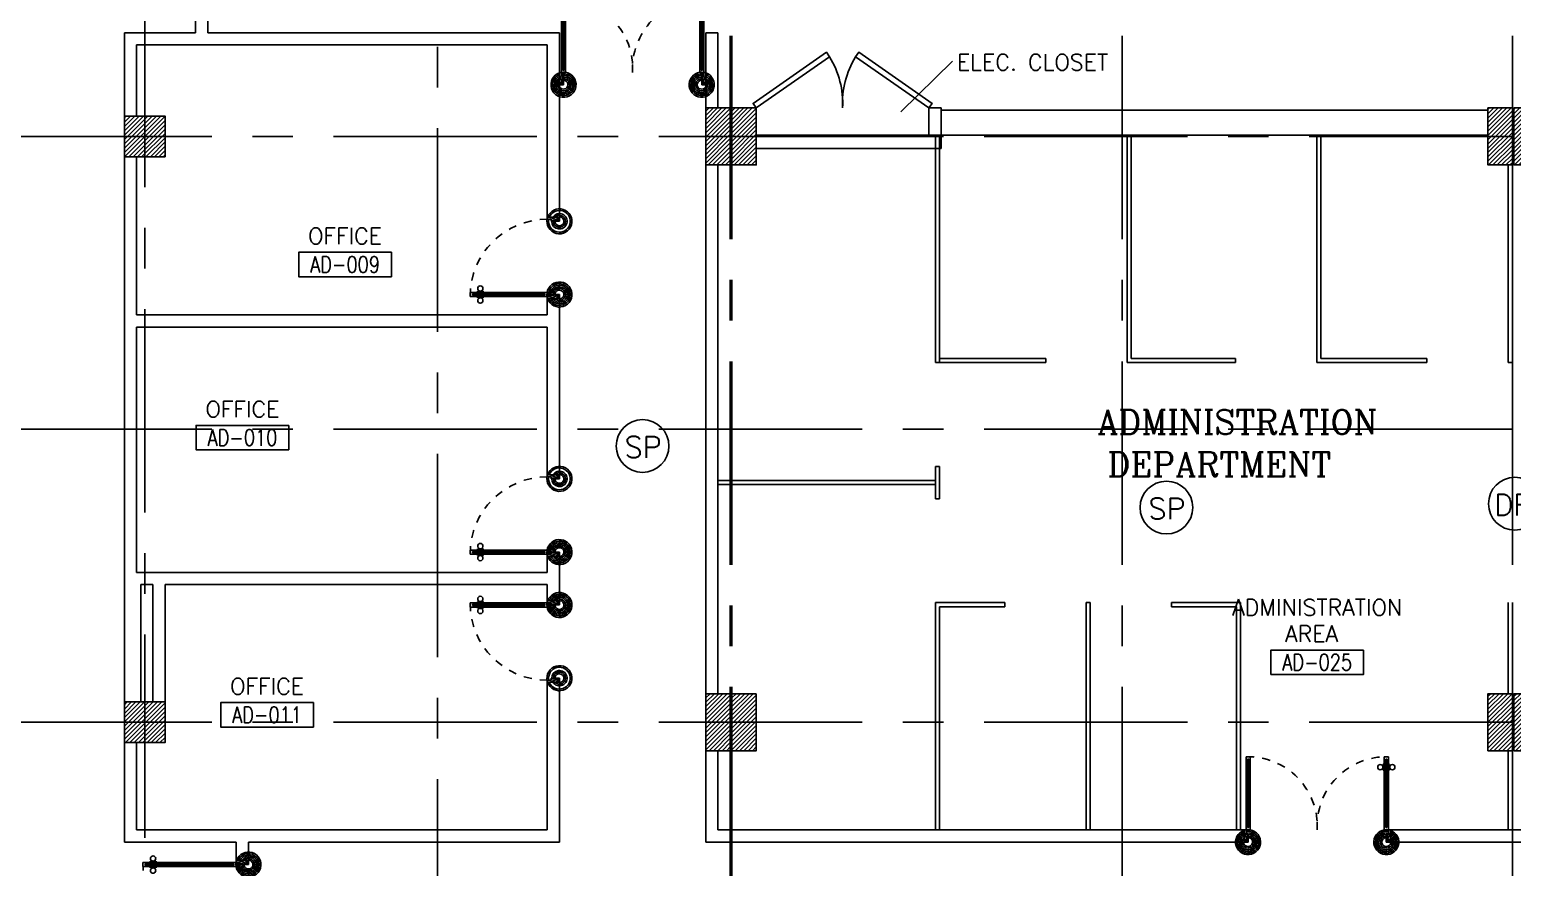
# Model space of a CAD drawing. Extents: x 0 to 93.3, y -13.5 to 76.8.
# Drawn here: x 30.36 to 48.6, y 10.82 to 21.11 of the extents above; entities that cross this region are included whole.
import ezdxf
from ezdxf.enums import TextEntityAlignment as Align

# ---------------------------------------------------------------- set-up
doc = ezdxf.new("R2010")
doc.units = 0
doc.header["$MEASUREMENT"] = 0
doc.linetypes.add('CENTERX2', pattern=[4, 2.5, -0.5, 0.5, -0.5])
doc.linetypes.add('HIDDEN', pattern=[0.375, 0.25, -0.125])
doc.layers.get('0').update_dxf_attribs({"color": 11, "linetype": 'CONTINUOUS'})
for name, color, linetype in [('AXES', 11, 'CENTERX2'), ('COL', 11, 'CONTINUOUS'), ('DOOR', 11, 'CONTINUOUS'), ('E-CLCK', 4, 'CONTINUOUS'), ('E-PA', 4, 'CONTINUOUS'), ('HAT', 11, 'CONTINUOUS'), ('PART', 11, 'CONTINUOUS'), ('RM-BOX', 11, 'CONTINUOUS'), ('RM-NAME', 11, 'CONTINUOUS'), ('RM-NO', 11, 'CONTINUOUS'), ('WALL', 11, 'CONTINUOUS')]:
    doc.layers.add(name, color=color, linetype=linetype)
doc.styles.add('ROMANC', font='romanc', dxfattribs={"height": 0.1})
doc.styles.add('ROMANS', font='ROMANS.shx', dxfattribs={"width": 0.6})

# ---------------------------------------------------------------- blocks, each defined once
blk = doc.blocks.new('DOOR100')
at = {"layer": 'DOOR', "color": 7, "linetype": 'ByBlock'}
for p, q in [((-75, 1250), (-75, 1300)), ((-75, 1300), (-25, 1300)), ((-25, 1300), (-75, 1300)), ((-25, 1250), (-25, 1300)), ((-91, 1205), (-91, 1140)), ((-82, 1205), (-91, 1205)), ((-82, 1140), (-91, 1140)), ((-82, 1128), (-82, 1218)), ((-75, 1218), (-82, 1218)), ((-82, 1205), (-82, 1140)), ((-75, 1128), (-82, 1128)), ((-58, 1250), (-75, 1250)), ((-58, 1250), (-58, 1270)), ((-42, 1270), (-58, 1270)), ((-42, 1250), (-42, 1270)), ((-25, 1250), (-42, 1250)), ((-25, 1218), (-18, 1218)), ((-25, 1128), (-18, 1128)), ((-18, 1128), (-18, 1218)), ((-18, 1205), (-18, 1140)), ((-18, 1205), (-9, 1205)), ((-18, 1140), (-9, 1140)), ((-9, 1205), (-9, 1140)), ((-75, 200), (-58, 200)), ((-75, 150), (-75, 200)), ((-58, 200), (-58, 180)), ((-42, 200), (-25, 200)), ((-42, 180), (-42, 200)), ((-25, 200), (-25, 150)), ((-1200, 0), (-1200, 150)), ((-1200, 150), (-1175, 150)), ((-1200, 150), (-1200, 0)), ((-1150, 0), (-1200, 114)), ((-1150, 0), (-1200, 40)), ((-1150, 0), (-1200, 0)), ((-1175, 150), (-1175, 100)), ((-1175, 100), (-1150, 100)), ((-1150, 0), (-1163, 100)), ((-1150, 100), (-1150, 0)), ((-75, 150), (-25, 150)), ((-58, 180), (-42, 180)), ((-50, 0), (0, 114)), ((-50, 100), (-50, 0)), ((-50, 0), (-37, 100)), ((-25, 100), (-50, 100)), ((-50, 0), (0, 40)), ((-50, 0), (0, 0)), ((0, 150), (-25, 150)), ((-25, 150), (-25, 100)), ((0, 0), (0, 150)), ((0, 150), (0, 0))]:
    blk.add_line(p, q, dxfattribs=at)
at = {"layer": 'DOOR', "linetype": 'ByBlock'}
for p, q in [((-75, 1250), (-75, 200)), ((-58, 200), (-58, 1250)), ((-42, 200), (-42, 1250)), ((-25, 200), (-25, 1250))]:
    blk.add_line(p, q, dxfattribs=at)
at = {"layer": 'DOOR', "color": 7, "linetype": 'ByBlock'}
for centre in [(-124, 1173), (24, 1173)]:
    blk.add_circle(centre, 32.4, dxfattribs=at)
at = {"layer": 'DOOR', "linetype": 'HIDDEN', "ltscale": 0.5}
blk.add_arc((-25, 150), 1150, 90, 180, dxfattribs=at)
at = {"layer": 'DOOR', "color": 7, "linetype": 'ByBlock'}
for centre, radius, start, end in [((-1150, 0), 154, 103.7142, 108.8947), ((-1150, 0), 134, 100.72, 111.8402), ((-1150, 0), 94.4, 90, 121.9818), ((-1150, 0), 74.4, 90, 132.2236), ((-1150, 0), 54.4, 90, 156.7926), ((-1150, 0), 34.4, 90, 180), ((-1150, 0), 14.4, 90, 180), ((-50, 0), 94.4, 58.0182, 90), ((-50, 0), 74.4, 47.7764, 90), ((-50, 0), 54.4, 23.2074, 90), ((-50, 0), 34.4, 0, 90), ((-50, 0), 14.4, 0, 90), ((-50, 0), 134, 68.1598, 79.28), ((-50, 0), 114, 64.0838, 77.3774), ((-50, 0), 154, 71.1053, 76.2858)]:
    blk.add_arc(centre, radius, start, end, dxfattribs=at)
blk = doc.blocks.new('A$C49F1192B')
at = {"layer": 'DOOR', "color": 0, "linetype": 'ByBlock', "xscale": -1, "rotation": 270}
blk.add_blockref('DOOR100', (0, 1200), dxfattribs=at)
blk = doc.blocks.new('COL50')
at = {"layer": 'COL'}
blk.add_lwpolyline([(-250, 250), (-250, -250), (250, -250), (250, 250)], close=True, dxfattribs=at)
blk = doc.blocks.new('*X88')
at = {"color": 0}
for p, q in [((203889, 17902), (204348, 18361)), ((203889, 17955), (204295, 18361)), ((203889, 18008), (204242, 18361)), ((203889, 18061), (204189, 18361)), ((203889, 18114), (204136, 18361)), ((203889, 18167), (204083, 18361)), ((203889, 18220), (204030, 18361)), ((203889, 18273), (203977, 18361)), ((203889, 18326), (203923, 18361)), ((203901, 17861), (204389, 18349)), ((203954, 17861), (204389, 18296)), ((204007, 17861), (204389, 18243)), ((204060, 17861), (204389, 18190)), ((204113, 17861), (204389, 18137)), ((204166, 17861), (204389, 18084)), ((204219, 17861), (204389, 18031)), ((204272, 17861), (204389, 17978)), ((204325, 17861), (204389, 17924)), ((204378, 17861), (204389, 17871))]:
    blk.add_line(p, q, dxfattribs=at)
blk = doc.blocks.new('*X85')
at = {"color": 0}
for p, q in [((203888, 25061), (204388, 25561)), ((203889, 25114), (204335, 25561)), ((203889, 25167), (204282, 25561)), ((203889, 25220), (204229, 25561)), ((203889, 25273), (204176, 25561)), ((203889, 25326), (204123, 25561)), ((203889, 25379), (204070, 25561)), ((203889, 25432), (204017, 25561)), ((203889, 25486), (203964, 25561)), ((203889, 25539), (203911, 25561)), ((203941, 25061), (204389, 25508)), ((203994, 25061), (204389, 25455)), ((204047, 25061), (204389, 25402)), ((204100, 25061), (204389, 25349)), ((204153, 25061), (204389, 25296)), ((204207, 25061), (204389, 25243)), ((204260, 25061), (204389, 25190)), ((204313, 25061), (204389, 25137)), ((204366, 25061), (204389, 25084))]:
    blk.add_line(p, q, dxfattribs=at)
blk = doc.blocks.new('A$C272A55A0')
at = {"layer": 'DOOR', "color": 0, "linetype": 'ByBlock'}
for p, q in [((0, 900), (0, 1050)), ((50, 1050), (0, 1050)), ((25, 950), (50, 950)), ((25, 900), (25, 950)), ((50, 950), (50, 1050)), ((1750, 950), (1750, 1050)), ((1750, 1050), (1800, 1050)), ((1775, 950), (1750, 950)), ((1775, 900), (1775, 950)), ((1800, 1050), (1800, 900)), ((0, 900), (25, 900)), ((75, 900), (25, 900)), ((25, 850), (25, 900)), ((42, 850), (25, 850)), ((58, 870), (42, 870)), ((42, 870), (42, 850)), ((58, 850), (58, 870)), ((75, 850), (58, 850)), ((75, 900), (75, 850)), ((1725, 900), (1775, 900)), ((1725, 900), (1725, 850)), ((1725, 850), (1742, 850)), ((1742, 870), (1758, 870)), ((1742, 850), (1742, 870)), ((1758, 870), (1758, 850)), ((1758, 850), (1775, 850)), ((1800, 900), (1775, 900)), ((1775, 850), (1775, 900)), ((25, 50), (42, 50)), ((25, 50), (25, 0)), ((25, 0), (75, 0)), ((75, 0), (25, 0)), ((42, 50), (42, 30)), ((42, 30), (58, 30)), ((58, 50), (75, 50)), ((58, 50), (58, 30)), ((75, 50), (75, 0)), ((1718, 160), (1709, 160)), ((1709, 95), (1709, 160)), ((1718, 95), (1709, 95)), ((1725, 173), (1718, 173)), ((1718, 173), (1718, 83)), ((1718, 95), (1718, 160)), ((1725, 83), (1718, 83)), ((1742, 50), (1725, 50)), ((1725, 50), (1725, 0)), ((1775, 0), (1725, 0)), ((1725, 0), (1775, 0)), ((1742, 50), (1742, 30)), ((1758, 30), (1742, 30)), ((1775, 50), (1758, 50)), ((1758, 50), (1758, 30)), ((1775, 173), (1782, 173)), ((1775, 83), (1782, 83)), ((1775, 50), (1775, 0)), ((1782, 173), (1782, 83)), ((1782, 160), (1791, 160)), ((1782, 95), (1782, 160)), ((1782, 95), (1791, 95)), ((1791, 95), (1791, 160))]:
    blk.add_line(p, q, dxfattribs=at)
at = {"layer": 'DOOR', "color": 9, "linetype": 'ByBlock'}
for p, q in [((50, 1050), (0, 1010)), ((50, 1050), (0, 937)), ((50, 1050), (37, 950)), ((1750, 1050), (1800, 1010)), ((1750, 1050), (1800, 937)), ((1750, 1050), (1763, 950))]:
    blk.add_line(p, q, dxfattribs=at)
at = {"layer": 'DOOR', "linetype": 'ByBlock'}
for p, q in [((25, 850), (25, 50)), ((42, 850), (42, 50)), ((58, 850), (58, 50)), ((75, 50), (75, 850)), ((1725, 50), (1725, 850)), ((1742, 850), (1742, 50)), ((1758, 850), (1758, 50)), ((1775, 850), (1775, 50))]:
    blk.add_line(p, q, dxfattribs=at)
at = {"layer": 'DOOR', "color": 0, "linetype": 'ByBlock'}
for centre in [(1676, 128), (1824, 128)]:
    blk.add_circle(centre, 32.4, dxfattribs=at)
at = {"layer": 'DOOR', "color": 9, "linetype": 'ByBlock'}
for centre, radius, start, end in [((50, 1050), 54.4, 203.2074, 270), ((50, 1050), 74.4, 227.7764, 270), ((50, 1050), 94.4, 238.0182, 270), ((50, 1050), 114, 244.0838, 257.3774), ((50, 1050), 134, 248.1598, 259.28), ((50, 1050), 34.4, 180, 270), ((50, 1050), 14.4, 180, 270), ((1750, 1050), 14.4, 270, 0), ((1750, 1050), 34.4, 270, 0), ((1750, 1050), 54.4, 270, 336.7926), ((1750, 1050), 74.4, 270, 312.2236), ((1750, 1050), 94.4, 270, 301.9818), ((1750, 1050), 114, 282.6226, 295.9162), ((1750, 1050), 134, 280.72, 291.8402), ((50, 1050), 154, 251.1053, 256.2858), ((1750, 1050), 154, 283.7142, 288.8947)]:
    blk.add_arc(centre, radius, start, end, dxfattribs=at)
at = {"layer": 'DOOR', "linetype": 'HIDDEN', "ltscale": 0.5}
for centre, start, end in [((50, 851), 268.3174, 3.2965), ((1750, 851), 176.7035, 271.6826)]:
    blk.add_arc(centre, 851, start, end, dxfattribs=at)
at = {"layer": 'WALL', "linetype": 'ByBlock'}
blk.add_line((1800, 900), (1800, 1050), dxfattribs=at)
blk = doc.blocks.new('RM1')
at = {"layer": 'RM-BOX'}
blk.add_lwpolyline([(570, -200), (-570, -200), (-570, -500), (570, -500)], close=True, dxfattribs=at)
at = {"layer": 'RM-NAME', "style": 'ROMANS'}
for tag, p in [('ROOMNAME1', (0, 324)), ('ROOMNAME2', (0, 0))]:
    blk.add_attdef(tag, text='', height=200, dxfattribs=at).set_placement(p, align=Align.MIDDLE)
at = {"layer": 'RM-NO', "style": 'ROMANS', "width": 0.8}
blk.add_attdef('ROOMNO', text='', height=200, dxfattribs=at).set_placement((0, -350), align=Align.MIDDLE)
blk = doc.blocks.new('C11')
at = {"layer": 'HAT'}
h = blk.add_hatch(dxfattribs=at)
h.set_pattern_fill('ANSI31', color=256, scale=300, style=0)
h.set_pattern_definition([(45, (-383765.23, -62181), (-26.5165043, 26.5165043), [])])
h.paths.add_polyline_path([(-20, 350), (-20, 700), (-320, 700), (-320, 350)])
h.paths.add_polyline_path([(-320, 0), (-20, 0), (-20, 350), (-320, 350)])
h = blk.add_hatch(dxfattribs=at)
h.set_pattern_fill('ANSI31', color=256, scale=300, style=0)
h.set_pattern_definition([(45, (-383445.23, -62181), (-26.5165043, 26.5165043), [])])
h.paths.add_polyline_path([(300, 350), (300, 700), (0, 700), (0, 350)])
h.paths.add_polyline_path([(0, 0), (300, 0), (300, 350), (0, 350)])
at = {"layer": 'COL'}
for points in [[(-20, 700), (-20, 0), (-320, 0), (-320, 700)], [(300, 700), (300, 0), (0, 0), (0, 700)]]:
    blk.add_lwpolyline(points, close=True, dxfattribs=at)
blk = doc.blocks.new('DOOR1000')
at = {"layer": 'DOOR', "color": 7, "linetype": 'ByBlock'}
for p, q in [((-150, 0), (0, 0)), ((-150, 0), (-150, -25)), ((0, -50), (-114, 0)), ((0, -50), (-40, 0)), ((0, -50), (0, 0)), ((-1100, -25), (-1100, -75)), ((-1100, -75), (-1100, -25)), ((-1050, -25), (-1100, -25)), ((-1050, -75), (-1100, -75)), ((-1070, -42), (-1070, -58)), ((-1050, -42), (-1070, -42)), ((-1050, -58), (-1070, -58)), ((-1050, -25), (-1050, -42)), ((-1050, -58), (-1050, -75)), ((-1018, -25), (-1018, -18)), ((-928, -18), (-1018, -18)), ((-1018, -75), (-1018, -82)), ((-928, -82), (-1018, -82)), ((-1005, -18), (-1005, -9)), ((-1005, -9), (-940, -9)), ((-1005, -18), (-940, -18)), ((-1005, -82), (-1005, -91)), ((-1005, -82), (-940, -82)), ((-1005, -91), (-940, -91)), ((-940, -18), (-940, -9)), ((-940, -82), (-940, -91)), ((-928, -25), (-928, -18)), ((-928, -75), (-928, -82)), ((-200, -25), (-150, -25)), ((-200, -42), (-200, -25)), ((-180, -42), (-200, -42)), ((-200, -58), (-180, -58)), ((-200, -75), (-200, -58)), ((-150, -75), (-200, -75)), ((-180, -58), (-180, -42)), ((-150, -25), (-100, -25)), ((-150, -75), (-150, -25)), ((-100, -25), (-100, -50)), ((0, -50), (-100, -37)), ((-100, -50), (0, -50)), ((-150, -975), (-100, -975)), ((-150, -1000), (-150, -975)), ((-150, -1000), (0, -1000)), ((0, -1000), (-150, -1000)), ((0, -950), (-114, -1000)), ((-100, -975), (-100, -950)), ((0, -950), (-100, -963)), ((-100, -950), (0, -950)), ((0, -950), (-40, -1000)), ((0, -950), (0, -1000))]:
    blk.add_line(p, q, dxfattribs=at)
at = {"layer": 'DOOR', "linetype": 'ByBlock'}
for p, q in [((-200, -25), (-1050, -25)), ((-200, -42), (-1050, -42)), ((-200, -58), (-1050, -58)), ((-1050, -75), (-200, -75))]:
    blk.add_line(p, q, dxfattribs=at)
at = {"layer": 'DOOR', "color": 7, "linetype": 'ByBlock'}
for centre in [(-973, 24), (-973, -124)]:
    blk.add_circle(centre, 32.4, dxfattribs=at)
for centre, radius, start, end in [((0, -50), 154, 161.1053, 166.2858), ((0, -50), 94.4, 148.0182, 180), ((0, -50), 134, 158.1598, 169.28), ((0, -50), 114, 154.0838, 167.3774), ((0, -50), 74.4, 137.7764, 180), ((0, -50), 54.4, 113.2074, 180), ((0, -50), 34.4, 90, 180), ((0, -50), 14.4, 90, 180), ((0, -950), 154, 193.7142, 198.8947), ((0, -950), 134, 190.72, 201.8402), ((0, -950), 94.4, 180, 211.9818), ((0, -950), 74.4, 180, 222.2236), ((0, -950), 54.4, 180, 246.7926), ((0, -950), 34.4, 180, 270), ((0, -950), 14.4, 180, 270)]:
    blk.add_arc(centre, radius, start, end, dxfattribs=at)
at = {"layer": 'DOOR', "linetype": 'HIDDEN', "ltscale": 0.5}
blk.add_arc((-150, -25), 950, 180, 270, dxfattribs=at)

msp = doc.modelspace()

# ---------------------------------------------------------------- linework, layer by layer
at = {"layer": 'AXES'}
for p, q in [((31.7795, -12.8215), (31.7795, 76.0748)), ((43.7995, -1.4643), (43.7995, 76.0748)), ((38.9795, -1.4643), (38.9795, 75.7248)), ((38.9995, -1.4643), (38.9995, 75.7248)), ((48.5995, -1.4643), (48.5995, 75.7248)), ((35.3795, 5.4), (35.3795, 64.22)), ((92.6023, 19.8), (22.7795, 19.8)), ((92.6023, 16.2), (22.7795, 16.2)), ((92.6023, 12.6), (22.7795, 12.6))]:
    msp.add_line(p, q, dxfattribs=at)
at = {"layer": 'E-CLCK', "color": 4}
msp.add_circle((48.6304, 15.2857), 0.3243, dxfattribs=at)
at = {"layer": 'E-PA', "color": 4}
for centre in [(37.9021, 15.995), (44.3449, 15.2381)]:
    msp.add_circle(centre, 0.3243, dxfattribs=at)
at = {"layer": 'HAT'}
msp.add_line((41.0786, 20.1042), (41.7154, 20.7245), dxfattribs=at)
at = {"layer": 'PART'}
for p, q in [((41.5045, 19.815), (41.5045, 17.02)), ((41.5545, 19.815), (41.5545, 17.02)), ((43.8612, 17.02), (43.8612, 19.815)), ((43.9112, 17.07), (43.9112, 19.815)), ((46.1929, 17.02), (46.1929, 19.815)), ((46.2429, 17.07), (46.2429, 19.815)), ((48.5495, 19.45), (48.5495, 17.02)), ((48.5995, 19.45), (48.5995, 17.02)), ((41.5045, 17.02), (42.8612, 17.02)), ((41.5545, 17.07), (42.8612, 17.07)), ((42.8612, 17.02), (42.8612, 17.07)), ((43.8612, 17.02), (45.1929, 17.02)), ((43.9112, 17.07), (45.1929, 17.07)), ((45.1929, 17.02), (45.1929, 17.07)), ((46.1929, 17.02), (47.5495, 17.02)), ((46.2429, 17.07), (47.5495, 17.07)), ((47.5495, 17.07), (47.5495, 17.02)), ((48.5495, 17.02), (48.5995, 17.02)), ((41.5545, 15.745), (41.5045, 15.745)), ((41.5045, 15.745), (41.5045, 15.345)), ((41.5545, 15.745), (41.5545, 15.345)), ((41.5045, 15.57), (38.8295, 15.57)), ((41.5045, 15.52), (38.8295, 15.52)), ((41.5545, 15.345), (41.5045, 15.345)), ((41.5045, 14.07), (41.5045, 11.275)), ((41.5045, 14.07), (42.3558, 14.07)), ((42.3558, 14.07), (42.3558, 14.02)), ((43.3558, 14.07), (43.3558, 11.275)), ((43.3558, 14.07), (43.4058, 14.07)), ((43.4058, 14.07), (43.4058, 11.275)), ((44.4058, 14.07), (44.4058, 14.02)), ((44.4058, 14.07), (45.2571, 14.07)), ((45.2571, 14.07), (45.2571, 11.275)), ((48.5495, 12.95), (48.5495, 14.07)), ((48.5995, 12.95), (48.5995, 14.07)), ((41.5545, 14.02), (41.5545, 11.275)), ((41.5545, 14.02), (42.3558, 14.02)), ((44.4058, 14.02), (45.2071, 14.02)), ((45.2071, 14.02), (45.2071, 11.275)), ((48.5495, 11.275), (48.5495, 12.25)), ((48.5995, 11.275), (48.5995, 12.25))]:
    msp.add_line(p, q, dxfattribs=at)
at = {"layer": 'WALL'}
for p, q in [((32.4045, 21.075), (32.4045, 21.3)), ((32.5545, 21.075), (32.5545, 21.3)), ((31.5295, 21.075), (32.4045, 21.075)), ((31.5295, 16.275), (31.5295, 21.075)), ((32.5545, 21.075), (36.8795, 21.075)), ((36.8795, 21.075), (36.8795, 18.807)), ((38.6795, 20.15), (38.6795, 21.075)), ((38.6795, 21.075), (38.8295, 21.075)), ((38.8295, 20.15), (38.8295, 21.075)), ((31.6795, 20.925), (36.7295, 20.925)), ((31.6795, 20.05), (31.6795, 20.925)), ((36.7295, 20.925), (36.7295, 18.807)), ((41.4245, 20.15), (41.4245, 19.8)), ((41.4245, 20.15), (41.5745, 20.15)), ((41.5745, 20.15), (41.5745, 19.65)), ((41.5745, 20.125), (48.2995, 20.125)), ((39.2995, 19.815), (48.2995, 19.815)), ((39.2995, 19.8), (41.4245, 19.8)), ((31.6795, 17.607), (31.6795, 19.55)), ((39.2995, 19.65), (41.5745, 19.65)), ((38.6795, 19.45), (38.6795, 12.95)), ((38.8295, 19.45), (38.8295, 12.95)), ((36.7295, 18.807), (36.8795, 18.807)), ((36.7295, 17.807), (36.7295, 17.607)), ((36.7295, 17.807), (36.8795, 17.807)), ((36.8795, 17.807), (36.8795, 15.641)), ((31.6795, 17.607), (36.7295, 17.607)), ((31.6795, 17.457), (36.7295, 17.457)), ((31.6795, 14.441), (31.6795, 17.457)), ((36.7295, 17.457), (36.7295, 15.641)), ((31.5295, 12.6), (31.5295, 16.275)), ((36.7295, 15.641), (36.8795, 15.641)), ((36.7295, 14.641), (36.7295, 14.441)), ((36.7295, 14.641), (36.8795, 14.641)), ((36.8795, 14.641), (36.8795, 14.091)), ((31.6795, 14.441), (36.7295, 14.441)), ((31.7295, 14.291), (31.8795, 14.291)), ((31.7295, 12.85), (31.7295, 14.291)), ((31.8795, 12.85), (31.8795, 14.291)), ((32.0295, 12.85), (32.0295, 14.291)), ((32.0295, 14.291), (36.7295, 14.291)), ((36.7295, 14.291), (36.7295, 14.091)), ((36.7295, 14.091), (36.8795, 14.091)), ((36.7295, 13.091), (36.7295, 11.275)), ((36.7295, 13.091), (36.8795, 13.091)), ((36.8795, 13.091), (36.8795, 11.125)), ((31.5295, 11.125), (31.5295, 12.35)), ((31.6795, 11.275), (31.6795, 12.35)), ((38.6795, 12.25), (38.6795, 11.125)), ((38.8295, 12.25), (38.8295, 11.275)), ((32.9045, 11.125), (31.5295, 11.125)), ((36.7295, 11.275), (31.6795, 11.275)), ((32.9045, 10.9), (32.9045, 11.125)), ((36.8795, 11.125), (33.0545, 11.125)), ((33.0545, 10.9), (33.0545, 11.125)), ((38.6795, 11.125), (45.2995, 11.125)), ((38.8295, 11.275), (45.2995, 11.275)), ((45.2995, 11.275), (45.2995, 11.125)), ((47.0995, 11.275), (56.7945, 11.275)), ((47.0995, 11.275), (47.0995, 11.125)), ((47.0995, 11.125), (56.9445, 11.125)), ((33.0545, 10.9), (32.9045, 10.9))]:
    msp.add_line(p, q, dxfattribs=at)
for points in [[(39.2995, 20.15), (39.2611, 20.2051), (40.1638, 20.8342), (40.2023, 20.779)], [(41.4245, 20.15), (41.463, 20.2051), (40.5603, 20.8342), (40.5218, 20.779)]]:
    msp.add_lwpolyline(points, close=True, dxfattribs=at)
for centre, start, end in [((39.2611, 20.2051), 357.13243, 31.37409), ((41.463, 20.2051), 148.62591, 182.86757)]:
    msp.add_arc(centre, 1.1023, start, end, dxfattribs=at)

# ---------------------------------------------------------------- block references
at = {"layer": 'COL', "xscale": 0.001000000047497451, "yscale": 0.0009999999892897904, "zscale": 0.001}
for p in [(31.7795, 19.8), (31.7795, 12.6)]:
    msp.add_blockref('COL50', p, dxfattribs=at)
at = {"layer": 'DOOR', "color": 0, "xscale": -0.001000000047497451, "yscale": 0.0009999999892897904, "zscale": 0.001, "rotation": 180}
for p in [(36.8795, 21.4861), (45.2995, 12.1754)]:
    msp.add_blockref('A$C272A55A0', p, dxfattribs=at)
at = {"layer": 'DOOR', "xscale": -0.001000000047497451, "yscale": 0.0009999999892897904, "zscale": 0.001, "rotation": 180}
for p in [(36.8795, 17.807), (36.8795, 14.641)]:
    msp.add_blockref('DOOR1000', p, dxfattribs=at)
at = {"layer": 'DOOR', "xscale": 0.001000000047497451, "yscale": 0.0009999999892897904, "zscale": 0.001}
msp.add_blockref('DOOR1000', (36.8795, 14.091), dxfattribs=at)
at = {"layer": 'DOOR', "color": 0, "xscale": -0.001000000047497451, "yscale": 0.0009999999892897904, "zscale": 0.001}
msp.add_blockref('A$C49F1192B', (33.0545, 9.7), dxfattribs=at)
at = {"layer": 'HAT', "xscale": 0.001000000047497451, "yscale": 0.0009999999892897904, "zscale": 0.001}
for name in ['*X85', '*X88']:
    msp.add_blockref(name, (-172.359, -5.511), dxfattribs=at)
for p, values in [((34.243, 18.5761), {'ROOMNO': 'AD-009', 'ROOMNAME2': 'OFFICE'}), ((32.9809, 16.448), {'ROOMNO': 'AD-010', 'ROOMNAME2': 'OFFICE'}), ((46.1995, 13.6868), {'ROOMNO': 'AD-025', 'ROOMNAME2': 'AREA ', 'ROOMNAME1': 'ADMINISTRATION'}), ((33.2839, 13.0407), {'ROOMNO': 'AD-011', 'ROOMNAME2': 'OFFICE'})]:
    msp.add_blockref('RM1', p, dxfattribs=at).add_auto_attribs(values)
at = {"layer": 'RM-NAME', "xscale": 0.001000000047497451, "yscale": 0.0009999999892897904, "zscale": 0.001}
for p in [(38.9995, 19.45), (48.6195, 19.45), (38.9995, 12.25), (48.6195, 12.25)]:
    msp.add_blockref('C11', p, dxfattribs=at)

# ---------------------------------------------------------------- texts
at = {"layer": 'E-CLCK', "color": 4, "style": 'ROMANS'}
msp.add_text('DF', height=0.26, dxfattribs=at).set_placement((48.3776, 15.1417))
at = {"layer": 'E-PA', "color": 4, "style": 'ROMANS'}
for p in [(37.6797, 15.851), (44.1225, 15.0941)]:
    msp.add_text('SP', height=0.26, dxfattribs=at).set_placement(p)
at = {"layer": 'HAT', "style": 'ROMANS'}
msp.add_text('ELEC. CLOSET', height=0.2, dxfattribs=at).set_placement((41.7682, 20.6126))
at = {"layer": 'RM-NAME', "style": 'ROMANC'}
for s, p in [('ADMINISTRATION', (45.2185, 16.2902)), ('DEPARTMENT', (44.9959, 15.7703))]:
    msp.add_text(s, height=0.3, dxfattribs=at).set_placement(p, align=Align.MIDDLE)

doc.saveas('drawing.dxf')
